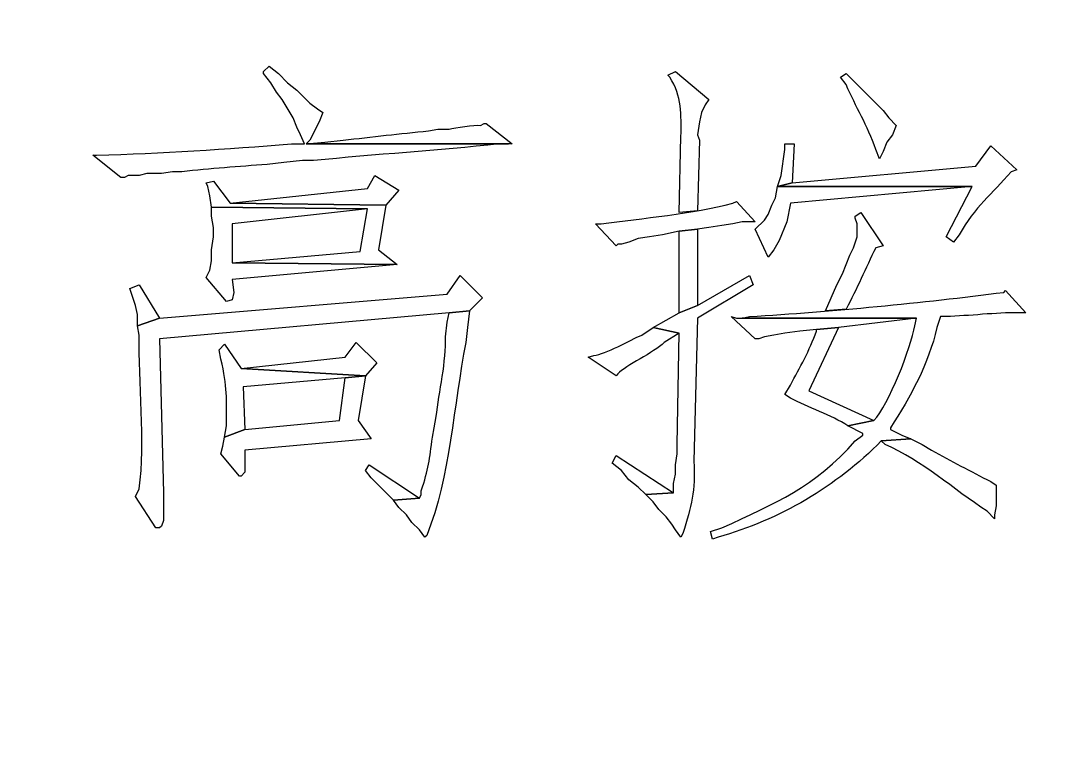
# Model space of a CAD drawing. Header units: centimetres. Extents: x -20.7 to 20.7, y -14.5 to 14.5.
# Drawn here: x -7.52 to -6.35, y -8.777 to -7.94 of the extents above; entities that cross this region are included whole.
import ezdxf

# ---------------------------------------------------------------- set-up
doc = ezdxf.new("R2010")
doc.units = ezdxf.units.CM
doc.header["$MEASUREMENT"] = 0
doc.layers.add('layer 1', color=7, linetype='Continuous')

msp = doc.modelspace()

# ---------------------------------------------------------------- linework, layer by layer
at = {"layer": 'layer 1', "lineweight": 9}
msp.add_open_spline([(19.88612, 13.89874), (19.88612, 13.89874), (-20.11465, 13.89874), (-20.11465, 13.89874), (-20.11465, 13.89874), (-20.11465, 13.89874), (-20.11465, -13.80208), (-20.11465, -13.80208)], degree=3, knots=[0, 0, 0, 0, 0.3333333, 0.3333333, 0.3333333, 0.3333333, 1, 1, 1, 1], dxfattribs=at)
at = {"layer": 'layer 1'}
for points, knots in [([(-7.23685, -7.99183), (-7.23685, -7.99183), (-7.2432, -7.99818), (-7.2432, -7.99818), (-7.2432, -7.99818), (-7.2432, -7.99818), (-7.2432, -8.00029), (-7.2432, -8.00029), (-7.2432, -8.00029), (-7.2432, -8.00029), (-7.23473, -8.01088), (-7.23473, -8.01088), (-7.23473, -8.01088), (-7.23473, -8.01088), (-7.22838, -8.02146), (-7.22838, -8.02146), (-7.22838, -8.02146), (-7.22838, -8.02146), (-7.22203, -8.02993), (-7.22203, -8.02993), (-7.22203, -8.02993), (-7.22203, -8.02993), (-7.20933, -8.05109), (-7.20933, -8.05109), (-7.20933, -8.05109), (-7.20933, -8.05109), (-7.2051, -8.06168), (-7.2051, -8.06168), (-7.2051, -8.06168), (-7.2051, -8.06168), (-7.20087, -8.07014), (-7.20087, -8.07014), (-7.20087, -8.07014), (-7.20087, -8.07014), (-7.19663, -8.08073), (-7.19663, -8.08073), (-7.19663, -8.08073), (-7.19663, -8.08073), (-7.21145, -8.08073), (-7.21145, -8.08073), (-7.21145, -8.08073), (-7.28553, -8.08658), (-7.35955, -8.09163), (-7.4337, -8.09343), (-7.4337, -8.09343), (-7.4337, -8.09343), (-7.43793, -8.09343), (-7.43793, -8.09343), (-7.43793, -8.09343), (-7.43793, -8.09343), (-7.40618, -8.11883), (-7.40618, -8.11883), (-7.40618, -8.11883), (-7.40618, -8.11883), (-7.40195, -8.11883), (-7.40195, -8.11883), (-7.40195, -8.11883), (-7.40195, -8.11883), (-7.39772, -8.11671), (-7.39772, -8.11671), (-7.39772, -8.11671), (-7.39772, -8.11671), (-7.38502, -8.11671), (-7.38502, -8.11671), (-7.38502, -8.11671), (-7.38502, -8.11671), (-7.37655, -8.11459), (-7.37655, -8.11459), (-7.37655, -8.11459), (-7.37655, -8.11459), (-7.35962, -8.11459), (-7.35962, -8.11459), (-7.35962, -8.11459), (-7.35962, -8.11459), (-7.34692, -8.11248), (-7.34692, -8.11248), (-7.34692, -8.11248), (-7.34692, -8.11248), (-7.33633, -8.11248), (-7.33633, -8.11248), (-7.33633, -8.11248), (-7.30395, -8.10877), (-7.27149, -8.10659), (-7.23897, -8.10401), (-7.23897, -8.10401), (-7.23897, -8.10401), (-7.21992, -8.10189), (-7.21992, -8.10189), (-7.21992, -8.10189), (-7.21992, -8.10189), (-7.19875, -8.09978), (-7.19875, -8.09978), (-7.19875, -8.09978), (-7.19875, -8.09978), (-7.18605, -8.09978), (-7.18605, -8.09978), (-7.18605, -8.09978), (-7.11645, -8.09251), (-7.04349, -8.08838), (-6.97438, -8.08073), (-6.97438, -8.08073), (-6.97438, -8.08073), (-6.9638, -8.08073), (-6.9638, -8.08073), (-6.9638, -8.08073), (-6.9638, -8.08073), (-7.19452, -8.08073), (-7.19452, -8.08073), (-7.19452, -8.08073), (-7.19452, -8.08073), (-7.19028, -8.07649), (-7.19028, -8.07649), (-7.19028, -8.07649), (-7.19028, -8.07649), (-7.1797, -8.05533), (-7.1797, -8.05533), (-7.1797, -8.05533), (-7.1797, -8.05533), (-7.17547, -8.04474), (-7.17547, -8.04474), (-7.17547, -8.04474), (-7.17547, -8.04474), (-7.18182, -8.04051), (-7.18182, -8.04051), (-7.18182, -8.04051), (-7.18182, -8.04051), (-7.19028, -8.03416), (-7.19028, -8.03416), (-7.19028, -8.03416), (-7.19028, -8.03416), (-7.2051, -8.01934), (-7.2051, -8.01934), (-7.2051, -8.01934), (-7.2051, -8.01934), (-7.21568, -8.01088), (-7.21568, -8.01088), (-7.21568, -8.01088), (-7.21568, -8.01088), (-7.22627, -8.00029), (-7.22627, -8.00029), (-7.22627, -8.00029), (-7.22627, -8.00029), (-7.23685, -7.99183), (-7.23685, -7.99183)], [0, 0, 0, 0, 0.027027, 0.027027, 0.027027, 0.027027, 0.0540541, 0.0540541, 0.0540541, 0.0540541, 0.0810811, 0.0810811, 0.0810811, 0.0810811, 0.1081081, 0.1081081, 0.1081081, 0.1081081, 0.1351351, 0.1351351, 0.1351351, 0.1351351, 0.1621622, 0.1621622, 0.1621622, 0.1621622, 0.1891892, 0.1891892, 0.1891892, 0.1891892, 0.2162162, 0.2162162, 0.2162162, 0.2162162, 0.2432432, 0.2432432, 0.2432432, 0.2432432, 0.2702703, 0.2702703, 0.2702703, 0.2702703, 0.2972973, 0.2972973, 0.2972973, 0.2972973, 0.3243243, 0.3243243, 0.3243243, 0.3243243, 0.3513514, 0.3513514, 0.3513514, 0.3513514, 0.3783784, 0.3783784, 0.3783784, 0.3783784, 0.4054054, 0.4054054, 0.4054054, 0.4054054, 0.4324324, 0.4324324, 0.4324324, 0.4324324, 0.4594595, 0.4594595, 0.4594595, 0.4594595, 0.4864865, 0.4864865, 0.4864865, 0.4864865, 0.5135135, 0.5135135, 0.5135135, 0.5135135, 0.5405405, 0.5405405, 0.5405405, 0.5405405, 0.5675676, 0.5675676, 0.5675676, 0.5675676, 0.5945946, 0.5945946, 0.5945946, 0.5945946, 0.6216216, 0.6216216, 0.6216216, 0.6216216, 0.6486486, 0.6486486, 0.6486486, 0.6486486, 0.6756757, 0.6756757, 0.6756757, 0.6756757, 0.7027027, 0.7027027, 0.7027027, 0.7027027, 0.7297297, 0.7297297, 0.7297297, 0.7297297, 0.7567568, 0.7567568, 0.7567568, 0.7567568, 0.7837838, 0.7837838, 0.7837838, 0.7837838, 0.8108108, 0.8108108, 0.8108108, 0.8108108, 0.8378378, 0.8378378, 0.8378378, 0.8378378, 0.8648649, 0.8648649, 0.8648649, 0.8648649, 0.8918919, 0.8918919, 0.8918919, 0.8918919, 0.9189189, 0.9189189, 0.9189189, 0.9189189, 0.9459459, 0.9459459, 0.9459459, 0.9459459, 1, 1, 1, 1]), ([(-6.7733, -7.99818), (-6.7733, -7.99818), (-6.78177, -8.00241), (-6.78177, -8.00241), (-6.78177, -8.00241), (-6.78177, -8.00241), (-6.77965, -8.00453), (-6.77965, -8.00453), (-6.77965, -8.00453), (-6.76593, -8.02633), (-6.76646, -8.04736), (-6.76695, -8.07226), (-6.76695, -8.07226), (-6.76695, -8.07226), (-6.76907, -8.15905), (-6.76907, -8.15905), (-6.76907, -8.15905), (-6.76907, -8.15905), (-6.7479, -8.15693), (-6.7479, -8.15693), (-6.7479, -8.15693), (-6.7479, -8.15693), (-6.74578, -8.0765), (-6.74578, -8.0765), (-6.74578, -8.0765), (-6.74578, -8.0765), (-6.7479, -8.07015), (-6.7479, -8.07015), (-6.7479, -8.07015), (-6.7479, -8.07015), (-6.74578, -8.05533), (-6.74578, -8.05533), (-6.74578, -8.05533), (-6.74578, -8.05533), (-6.74367, -8.04475), (-6.74367, -8.04475), (-6.74367, -8.04475), (-6.74367, -8.04475), (-6.73943, -8.03628), (-6.73943, -8.03628), (-6.73943, -8.03628), (-6.73943, -8.03628), (-6.7352, -8.02993), (-6.7352, -8.02993), (-6.7352, -8.02993), (-6.7352, -8.02993), (-6.7733, -7.99818), (-6.7733, -7.99818)], [0, 0, 0, 0, 0.0769231, 0.0769231, 0.0769231, 0.0769231, 0.1538462, 0.1538462, 0.1538462, 0.1538462, 0.2307692, 0.2307692, 0.2307692, 0.2307692, 0.3076923, 0.3076923, 0.3076923, 0.3076923, 0.3846154, 0.3846154, 0.3846154, 0.3846154, 0.4615385, 0.4615385, 0.4615385, 0.4615385, 0.5384615, 0.5384615, 0.5384615, 0.5384615, 0.6153846, 0.6153846, 0.6153846, 0.6153846, 0.6923077, 0.6923077, 0.6923077, 0.6923077, 0.7692308, 0.7692308, 0.7692308, 0.7692308, 0.8461538, 0.8461538, 0.8461538, 0.8461538, 1, 1, 1, 1]), ([(-6.57857, -8.0003), (-6.57857, -8.0003), (-6.58492, -8.00453), (-6.58492, -8.00453), (-6.58492, -8.00453), (-6.58492, -8.00453), (-6.57857, -8.013), (-6.57857, -8.013), (-6.57857, -8.013), (-6.56728, -8.03899), (-6.55419, -8.05907), (-6.5447, -8.08708), (-6.5447, -8.08708), (-6.5447, -8.08708), (-6.54047, -8.09766), (-6.54047, -8.09766), (-6.54047, -8.09766), (-6.54047, -8.09766), (-6.53623, -8.0892), (-6.53623, -8.0892), (-6.53623, -8.0892), (-6.53623, -8.0892), (-6.532, -8.07861), (-6.532, -8.07861), (-6.532, -8.07861), (-6.532, -8.07861), (-6.52565, -8.07015), (-6.52565, -8.07015), (-6.52565, -8.07015), (-6.52565, -8.07015), (-6.52142, -8.05956), (-6.52142, -8.05956), (-6.52142, -8.05956), (-6.52142, -8.05956), (-6.52988, -8.0511), (-6.52988, -8.0511), (-6.52988, -8.0511), (-6.52988, -8.0511), (-6.53623, -8.04263), (-6.53623, -8.04263), (-6.53623, -8.04263), (-6.53623, -8.04263), (-6.5701, -8.00876), (-6.5701, -8.00876), (-6.5701, -8.00876), (-6.5701, -8.00876), (-6.57857, -8.0003), (-6.57857, -8.0003)], [0, 0, 0, 0, 0.0769231, 0.0769231, 0.0769231, 0.0769231, 0.1538462, 0.1538462, 0.1538462, 0.1538462, 0.2307692, 0.2307692, 0.2307692, 0.2307692, 0.3076923, 0.3076923, 0.3076923, 0.3076923, 0.3846154, 0.3846154, 0.3846154, 0.3846154, 0.4615385, 0.4615385, 0.4615385, 0.4615385, 0.5384615, 0.5384615, 0.5384615, 0.5384615, 0.6153846, 0.6153846, 0.6153846, 0.6153846, 0.6923077, 0.6923077, 0.6923077, 0.6923077, 0.7692308, 0.7692308, 0.7692308, 0.7692308, 0.8461538, 0.8461538, 0.8461538, 0.8461538, 1, 1, 1, 1]), ([(-6.9892, -8.05745), (-6.9892, -8.05745), (-6.99132, -8.05745), (-6.99132, -8.05745), (-6.99132, -8.05745), (-6.99132, -8.05745), (-6.99555, -8.05956), (-6.99555, -8.05956), (-6.99555, -8.05956), (-7.00296, -8.05889), (-7.02448, -8.0621), (-7.03153, -8.0638), (-7.03153, -8.0638), (-7.03153, -8.0638), (-7.04423, -8.0638), (-7.04423, -8.0638), (-7.04423, -8.0638), (-7.04423, -8.0638), (-7.05482, -8.06591), (-7.05482, -8.06591), (-7.05482, -8.06591), (-7.08724, -8.06884), (-7.11969, -8.07265), (-7.15218, -8.0765), (-7.15218, -8.0765), (-7.15218, -8.0765), (-7.17335, -8.07861), (-7.17335, -8.07861), (-7.17335, -8.07861), (-7.17335, -8.07861), (-7.19452, -8.08073), (-7.19452, -8.08073), (-7.19452, -8.08073), (-7.19452, -8.08073), (-6.95957, -8.08073), (-6.95957, -8.08073), (-6.95957, -8.08073), (-6.95957, -8.08073), (-6.9892, -8.05745), (-6.9892, -8.05745)], [0, 0, 0, 0, 0.0909091, 0.0909091, 0.0909091, 0.0909091, 0.1818182, 0.1818182, 0.1818182, 0.1818182, 0.2727273, 0.2727273, 0.2727273, 0.2727273, 0.3636364, 0.3636364, 0.3636364, 0.3636364, 0.4545455, 0.4545455, 0.4545455, 0.4545455, 0.5454545, 0.5454545, 0.5454545, 0.5454545, 0.6363636, 0.6363636, 0.6363636, 0.6363636, 0.7272727, 0.7272727, 0.7272727, 0.7272727, 0.8181818, 0.8181818, 0.8181818, 0.8181818, 1, 1, 1, 1]), ([(-6.63783, -8.08073), (-6.63783, -8.08073), (-6.64842, -8.08073), (-6.64842, -8.08073), (-6.64842, -8.08073), (-6.64842, -8.08073), (-6.64842, -8.08708), (-6.64842, -8.08708), (-6.64842, -8.08708), (-6.64842, -8.08708), (-6.65265, -8.11671), (-6.65265, -8.11671), (-6.65265, -8.11671), (-6.65265, -8.11671), (-6.65688, -8.12941), (-6.65688, -8.12941), (-6.65688, -8.12941), (-6.65688, -8.12941), (-6.63995, -8.12518), (-6.63995, -8.12518), (-6.63995, -8.12518), (-6.63995, -8.12518), (-6.63783, -8.08073), (-6.63783, -8.08073)], [0, 0, 0, 0, 0.1428571, 0.1428571, 0.1428571, 0.1428571, 0.2857143, 0.2857143, 0.2857143, 0.2857143, 0.4285714, 0.4285714, 0.4285714, 0.4285714, 0.5714286, 0.5714286, 0.5714286, 0.5714286, 0.7142857, 0.7142857, 0.7142857, 0.7142857, 1, 1, 1, 1]), ([(-6.41347, -8.08285), (-6.41347, -8.08285), (-6.4304, -8.10613), (-6.4304, -8.10613), (-6.4304, -8.10613), (-6.4304, -8.10613), (-6.63995, -8.12518), (-6.63995, -8.12518), (-6.63995, -8.12518), (-6.63995, -8.12518), (-6.65688, -8.12941), (-6.65688, -8.12941), (-6.65688, -8.12941), (-6.65688, -8.12941), (-6.43463, -8.12941), (-6.43463, -8.12941), (-6.43463, -8.12941), (-6.43463, -8.12941), (-6.46427, -8.18656), (-6.46427, -8.18656), (-6.46427, -8.18656), (-6.46427, -8.18656), (-6.4558, -8.19291), (-6.4558, -8.19291), (-6.4558, -8.19291), (-6.4558, -8.19291), (-6.44945, -8.18445), (-6.44945, -8.18445), (-6.44945, -8.18445), (-6.43121, -8.15202), (-6.41241, -8.13802), (-6.39018, -8.11248), (-6.39018, -8.11248), (-6.39018, -8.11248), (-6.38383, -8.11036), (-6.38383, -8.11036), (-6.38383, -8.11036), (-6.38383, -8.11036), (-6.41347, -8.08285), (-6.41347, -8.08285)], [0, 0, 0, 0, 0.0909091, 0.0909091, 0.0909091, 0.0909091, 0.1818182, 0.1818182, 0.1818182, 0.1818182, 0.2727273, 0.2727273, 0.2727273, 0.2727273, 0.3636364, 0.3636364, 0.3636364, 0.3636364, 0.4545455, 0.4545455, 0.4545455, 0.4545455, 0.5454545, 0.5454545, 0.5454545, 0.5454545, 0.6363636, 0.6363636, 0.6363636, 0.6363636, 0.7272727, 0.7272727, 0.7272727, 0.7272727, 0.8181818, 0.8181818, 0.8181818, 0.8181818, 1, 1, 1, 1]), ([(-7.30035, -8.12306), (-7.30035, -8.12306), (-7.30882, -8.12518), (-7.30882, -8.12518), (-7.30882, -8.12518), (-7.30882, -8.12518), (-7.3067, -8.12941), (-7.3067, -8.12941), (-7.3067, -8.12941), (-7.3067, -8.12941), (-7.30458, -8.14), (-7.30458, -8.14), (-7.30458, -8.14), (-7.30458, -8.14), (-7.30247, -8.1527), (-7.30247, -8.1527), (-7.30247, -8.1527), (-7.30247, -8.1527), (-7.12467, -8.15481), (-7.12467, -8.15481), (-7.12467, -8.15481), (-7.12467, -8.15481), (-7.13313, -8.2035), (-7.13313, -8.2035), (-7.13313, -8.2035), (-7.13313, -8.2035), (-7.27918, -8.2162), (-7.27918, -8.2162), (-7.27918, -8.2162), (-7.27918, -8.2162), (-7.0908, -8.21831), (-7.0908, -8.21831), (-7.0908, -8.21831), (-7.0908, -8.21831), (-7.11197, -8.20138), (-7.11197, -8.20138), (-7.11197, -8.20138), (-7.11197, -8.20138), (-7.1035, -8.15058), (-7.1035, -8.15058), (-7.1035, -8.15058), (-7.1035, -8.15058), (-7.2813, -8.14846), (-7.2813, -8.14846), (-7.2813, -8.14846), (-7.2813, -8.14846), (-7.30035, -8.12306), (-7.30035, -8.12306)], [0, 0, 0, 0, 0.0769231, 0.0769231, 0.0769231, 0.0769231, 0.1538462, 0.1538462, 0.1538462, 0.1538462, 0.2307692, 0.2307692, 0.2307692, 0.2307692, 0.3076923, 0.3076923, 0.3076923, 0.3076923, 0.3846154, 0.3846154, 0.3846154, 0.3846154, 0.4615385, 0.4615385, 0.4615385, 0.4615385, 0.5384615, 0.5384615, 0.5384615, 0.5384615, 0.6153846, 0.6153846, 0.6153846, 0.6153846, 0.6923077, 0.6923077, 0.6923077, 0.6923077, 0.7692308, 0.7692308, 0.7692308, 0.7692308, 0.8461538, 0.8461538, 0.8461538, 0.8461538, 1, 1, 1, 1]), ([(-7.1162, -8.11671), (-7.1162, -8.11671), (-7.12467, -8.13153), (-7.12467, -8.13153), (-7.12467, -8.13153), (-7.12467, -8.13153), (-7.2813, -8.14846), (-7.2813, -8.14846), (-7.2813, -8.14846), (-7.2813, -8.14846), (-7.1035, -8.15058), (-7.1035, -8.15058), (-7.1035, -8.15058), (-7.1035, -8.15058), (-7.08868, -8.13365), (-7.08868, -8.13365), (-7.08868, -8.13365), (-7.08868, -8.13365), (-7.1162, -8.11671), (-7.1162, -8.11671)], [0, 0, 0, 0, 0.1666667, 0.1666667, 0.1666667, 0.1666667, 0.3333333, 0.3333333, 0.3333333, 0.3333333, 0.5, 0.5, 0.5, 0.5, 0.6666667, 0.6666667, 0.6666667, 0.6666667, 1, 1, 1, 1]), ([(-6.65688, -8.12941), (-6.65688, -8.12941), (-6.659, -8.14211), (-6.659, -8.14211), (-6.659, -8.14211), (-6.659, -8.14211), (-6.66323, -8.15058), (-6.66323, -8.15058), (-6.66323, -8.15058), (-6.66323, -8.15058), (-6.66747, -8.16116), (-6.66747, -8.16116), (-6.66747, -8.16116), (-6.66747, -8.16116), (-6.6717, -8.16751), (-6.6717, -8.16751), (-6.6717, -8.16751), (-6.6717, -8.16751), (-6.68228, -8.1781), (-6.68228, -8.1781), (-6.68228, -8.1781), (-6.68228, -8.1781), (-6.66747, -8.20985), (-6.66747, -8.20985), (-6.66747, -8.20985), (-6.66747, -8.20985), (-6.66112, -8.20138), (-6.66112, -8.20138), (-6.66112, -8.20138), (-6.66112, -8.20138), (-6.65477, -8.1908), (-6.65477, -8.1908), (-6.65477, -8.1908), (-6.65477, -8.1908), (-6.6463, -8.16963), (-6.6463, -8.16963), (-6.6463, -8.16963), (-6.6463, -8.16963), (-6.64207, -8.14846), (-6.64207, -8.14846), (-6.64207, -8.14846), (-6.64207, -8.14846), (-6.43463, -8.12941), (-6.43463, -8.12941), (-6.43463, -8.12941), (-6.43463, -8.12941), (-6.65688, -8.12941), (-6.65688, -8.12941)], [0, 0, 0, 0, 0.0769231, 0.0769231, 0.0769231, 0.0769231, 0.1538462, 0.1538462, 0.1538462, 0.1538462, 0.2307692, 0.2307692, 0.2307692, 0.2307692, 0.3076923, 0.3076923, 0.3076923, 0.3076923, 0.3846154, 0.3846154, 0.3846154, 0.3846154, 0.4615385, 0.4615385, 0.4615385, 0.4615385, 0.5384615, 0.5384615, 0.5384615, 0.5384615, 0.6153846, 0.6153846, 0.6153846, 0.6153846, 0.6923077, 0.6923077, 0.6923077, 0.6923077, 0.7692308, 0.7692308, 0.7692308, 0.7692308, 0.8461538, 0.8461538, 0.8461538, 0.8461538, 1, 1, 1, 1]), ([(-6.70345, -8.14635), (-6.70345, -8.14635), (-6.70768, -8.14846), (-6.70768, -8.14846), (-6.70768, -8.14846), (-6.75298, -8.16039), (-6.81115, -8.16561), (-6.85797, -8.17175), (-6.85797, -8.17175), (-6.85797, -8.17175), (-6.86432, -8.17175), (-6.86432, -8.17175), (-6.86432, -8.17175), (-6.86432, -8.17175), (-6.84103, -8.19715), (-6.84103, -8.19715), (-6.84103, -8.19715), (-6.84103, -8.19715), (-6.83892, -8.19503), (-6.83892, -8.19503), (-6.83892, -8.19503), (-6.83892, -8.19503), (-6.83468, -8.19503), (-6.83468, -8.19503), (-6.83468, -8.19503), (-6.83468, -8.19503), (-6.82622, -8.19291), (-6.82622, -8.19291), (-6.82622, -8.19291), (-6.82622, -8.19291), (-6.81563, -8.18868), (-6.81563, -8.18868), (-6.81563, -8.18868), (-6.81563, -8.18868), (-6.80293, -8.18656), (-6.80293, -8.18656), (-6.80293, -8.18656), (-6.80293, -8.18656), (-6.78812, -8.18445), (-6.78812, -8.18445), (-6.78812, -8.18445), (-6.78812, -8.18445), (-6.76907, -8.18021), (-6.76907, -8.18021), (-6.76907, -8.18021), (-6.76907, -8.18021), (-6.7479, -8.1781), (-6.7479, -8.1781), (-6.7479, -8.1781), (-6.7479, -8.1781), (-6.7352, -8.17598), (-6.7352, -8.17598), (-6.7352, -8.17598), (-6.7352, -8.17598), (-6.72038, -8.17386), (-6.72038, -8.17386), (-6.72038, -8.17386), (-6.72038, -8.17386), (-6.70768, -8.17175), (-6.70768, -8.17175), (-6.70768, -8.17175), (-6.70768, -8.17175), (-6.6971, -8.16963), (-6.6971, -8.16963), (-6.6971, -8.16963), (-6.6971, -8.16963), (-6.68228, -8.16963), (-6.68228, -8.16963), (-6.68228, -8.16963), (-6.68228, -8.16963), (-6.70345, -8.14635), (-6.70345, -8.14635)], [0, 0, 0, 0, 0.0526316, 0.0526316, 0.0526316, 0.0526316, 0.1052632, 0.1052632, 0.1052632, 0.1052632, 0.1578947, 0.1578947, 0.1578947, 0.1578947, 0.2105263, 0.2105263, 0.2105263, 0.2105263, 0.2631579, 0.2631579, 0.2631579, 0.2631579, 0.3157895, 0.3157895, 0.3157895, 0.3157895, 0.3684211, 0.3684211, 0.3684211, 0.3684211, 0.4210526, 0.4210526, 0.4210526, 0.4210526, 0.4736842, 0.4736842, 0.4736842, 0.4736842, 0.5263158, 0.5263158, 0.5263158, 0.5263158, 0.5789474, 0.5789474, 0.5789474, 0.5789474, 0.6315789, 0.6315789, 0.6315789, 0.6315789, 0.6842105, 0.6842105, 0.6842105, 0.6842105, 0.7368421, 0.7368421, 0.7368421, 0.7368421, 0.7894737, 0.7894737, 0.7894737, 0.7894737, 0.8421053, 0.8421053, 0.8421053, 0.8421053, 0.8947368, 0.8947368, 0.8947368, 0.8947368, 1, 1, 1, 1]), ([(-7.30247, -8.1527), (-7.30247, -8.1527), (-7.30247, -8.16328), (-7.30247, -8.16328), (-7.30247, -8.16328), (-7.30247, -8.16328), (-7.30035, -8.17598), (-7.30035, -8.17598), (-7.30035, -8.17598), (-7.30035, -8.17598), (-7.30035, -8.18656), (-7.30035, -8.18656), (-7.30035, -8.18656), (-7.30035, -8.18656), (-7.30247, -8.20138), (-7.30247, -8.20138), (-7.30247, -8.20138), (-7.30247, -8.20138), (-7.30247, -8.21408), (-7.30247, -8.21408), (-7.30247, -8.21408), (-7.30247, -8.21408), (-7.30458, -8.22466), (-7.30458, -8.22466), (-7.30458, -8.22466), (-7.30458, -8.22466), (-7.30882, -8.23313), (-7.30882, -8.23313), (-7.30882, -8.23313), (-7.30882, -8.23313), (-7.28553, -8.26065), (-7.28553, -8.26065), (-7.28553, -8.26065), (-7.28553, -8.26065), (-7.27918, -8.25853), (-7.27918, -8.25853), (-7.27918, -8.25853), (-7.27918, -8.25853), (-7.27707, -8.25006), (-7.27707, -8.25006), (-7.27707, -8.25006), (-7.27707, -8.25006), (-7.27918, -8.23525), (-7.27918, -8.23525), (-7.27918, -8.23525), (-7.27918, -8.23525), (-7.0908, -8.21831), (-7.0908, -8.21831), (-7.0908, -8.21831), (-7.0908, -8.21831), (-7.27918, -8.2162), (-7.27918, -8.2162), (-7.27918, -8.2162), (-7.27918, -8.2162), (-7.27918, -8.17175), (-7.27918, -8.17175), (-7.27918, -8.17175), (-7.27918, -8.17175), (-7.12467, -8.15481), (-7.12467, -8.15481), (-7.12467, -8.15481), (-7.12467, -8.15481), (-7.30247, -8.1527), (-7.30247, -8.1527)], [0, 0, 0, 0, 0.0588235, 0.0588235, 0.0588235, 0.0588235, 0.1176471, 0.1176471, 0.1176471, 0.1176471, 0.1764706, 0.1764706, 0.1764706, 0.1764706, 0.2352941, 0.2352941, 0.2352941, 0.2352941, 0.2941176, 0.2941176, 0.2941176, 0.2941176, 0.3529412, 0.3529412, 0.3529412, 0.3529412, 0.4117647, 0.4117647, 0.4117647, 0.4117647, 0.4705882, 0.4705882, 0.4705882, 0.4705882, 0.5294118, 0.5294118, 0.5294118, 0.5294118, 0.5882353, 0.5882353, 0.5882353, 0.5882353, 0.6470588, 0.6470588, 0.6470588, 0.6470588, 0.7058824, 0.7058824, 0.7058824, 0.7058824, 0.7647059, 0.7647059, 0.7647059, 0.7647059, 0.8235294, 0.8235294, 0.8235294, 0.8235294, 0.8823529, 0.8823529, 0.8823529, 0.8823529, 1, 1, 1, 1]), ([(-6.56163, -8.15905), (-6.56163, -8.15905), (-6.56798, -8.16328), (-6.56798, -8.16328), (-6.56798, -8.16328), (-6.56798, -8.16328), (-6.56798, -8.1654), (-6.56798, -8.1654), (-6.56798, -8.1654), (-6.56798, -8.1654), (-6.56587, -8.17175), (-6.56587, -8.17175), (-6.56587, -8.17175), (-6.56587, -8.17175), (-6.56587, -8.18656), (-6.56587, -8.18656), (-6.56587, -8.18656), (-6.56587, -8.18656), (-6.5701, -8.19926), (-6.5701, -8.19926), (-6.5701, -8.19926), (-6.5701, -8.19926), (-6.57433, -8.20773), (-6.57433, -8.20773), (-6.57433, -8.20773), (-6.57433, -8.20773), (-6.5828, -8.2289), (-6.5828, -8.2289), (-6.5828, -8.2289), (-6.5828, -8.2289), (-6.58915, -8.2416), (-6.58915, -8.2416), (-6.58915, -8.2416), (-6.58915, -8.2416), (-6.60185, -8.27123), (-6.60185, -8.27123), (-6.60185, -8.27123), (-6.60185, -8.27123), (-6.57857, -8.26911), (-6.57857, -8.26911), (-6.57857, -8.26911), (-6.56608, -8.24653), (-6.55627, -8.22233), (-6.5447, -8.19926), (-6.5447, -8.19926), (-6.5447, -8.19926), (-6.53623, -8.19715), (-6.53623, -8.19715), (-6.53623, -8.19715), (-6.53623, -8.19715), (-6.56163, -8.15905), (-6.56163, -8.15905)], [0, 0, 0, 0, 0.0714286, 0.0714286, 0.0714286, 0.0714286, 0.1428571, 0.1428571, 0.1428571, 0.1428571, 0.2142857, 0.2142857, 0.2142857, 0.2142857, 0.2857143, 0.2857143, 0.2857143, 0.2857143, 0.3571429, 0.3571429, 0.3571429, 0.3571429, 0.4285714, 0.4285714, 0.4285714, 0.4285714, 0.5, 0.5, 0.5, 0.5, 0.5714286, 0.5714286, 0.5714286, 0.5714286, 0.6428571, 0.6428571, 0.6428571, 0.6428571, 0.7142857, 0.7142857, 0.7142857, 0.7142857, 0.7857143, 0.7857143, 0.7857143, 0.7857143, 0.8571429, 0.8571429, 0.8571429, 0.8571429, 1, 1, 1, 1]), ([(-6.7479, -8.1781), (-6.7479, -8.1781), (-6.76907, -8.18021), (-6.76907, -8.18021), (-6.76907, -8.18021), (-6.76907, -8.18021), (-6.76907, -8.27335), (-6.76907, -8.27335), (-6.76907, -8.27335), (-6.76907, -8.27335), (-6.7479, -8.26488), (-6.7479, -8.26488), (-6.7479, -8.26488), (-6.7479, -8.26488), (-6.7479, -8.1781), (-6.7479, -8.1781)], [0, 0, 0, 0, 0.2, 0.2, 0.2, 0.2, 0.4, 0.4, 0.4, 0.4, 0.6, 0.6, 0.6, 0.6, 1, 1, 1, 1]), ([(-7.01883, -8.23101), (-7.01883, -8.23101), (-7.03365, -8.25218), (-7.03365, -8.25218), (-7.03365, -8.25218), (-7.03365, -8.25218), (-7.36173, -8.2797), (-7.36173, -8.2797), (-7.36173, -8.2797), (-7.36173, -8.2797), (-7.38713, -8.28816), (-7.38713, -8.28816), (-7.38713, -8.28816), (-7.38713, -8.28816), (-7.38502, -8.29875), (-7.38502, -8.29875), (-7.38502, -8.29875), (-7.38615, -8.35152), (-7.37761, -8.42017), (-7.38502, -8.47443), (-7.38502, -8.47443), (-7.38502, -8.47443), (-7.38925, -8.4829), (-7.38925, -8.4829), (-7.38925, -8.4829), (-7.38925, -8.4829), (-7.36597, -8.51888), (-7.36597, -8.51888), (-7.36597, -8.51888), (-7.36597, -8.51888), (-7.36173, -8.51888), (-7.36173, -8.51888), (-7.36173, -8.51888), (-7.36173, -8.51888), (-7.35962, -8.51676), (-7.35962, -8.51676), (-7.35962, -8.51676), (-7.35962, -8.51676), (-7.3575, -8.51041), (-7.3575, -8.51041), (-7.3575, -8.51041), (-7.3575, -8.51041), (-7.3575, -8.47866), (-7.3575, -8.47866), (-7.3575, -8.47866), (-7.3575, -8.47866), (-7.36173, -8.30298), (-7.36173, -8.30298), (-7.36173, -8.30298), (-7.36173, -8.30298), (-7.03153, -8.27335), (-7.03153, -8.27335), (-7.03153, -8.27335), (-7.03153, -8.27335), (-7.00825, -8.27123), (-7.00825, -8.27123), (-7.00825, -8.27123), (-7.00825, -8.27123), (-6.99343, -8.25641), (-6.99343, -8.25641), (-6.99343, -8.25641), (-6.99343, -8.25641), (-7.01883, -8.23101), (-7.01883, -8.23101)], [0, 0, 0, 0, 0.0588235, 0.0588235, 0.0588235, 0.0588235, 0.1176471, 0.1176471, 0.1176471, 0.1176471, 0.1764706, 0.1764706, 0.1764706, 0.1764706, 0.2352941, 0.2352941, 0.2352941, 0.2352941, 0.2941176, 0.2941176, 0.2941176, 0.2941176, 0.3529412, 0.3529412, 0.3529412, 0.3529412, 0.4117647, 0.4117647, 0.4117647, 0.4117647, 0.4705882, 0.4705882, 0.4705882, 0.4705882, 0.5294118, 0.5294118, 0.5294118, 0.5294118, 0.5882353, 0.5882353, 0.5882353, 0.5882353, 0.6470588, 0.6470588, 0.6470588, 0.6470588, 0.7058824, 0.7058824, 0.7058824, 0.7058824, 0.7647059, 0.7647059, 0.7647059, 0.7647059, 0.8235294, 0.8235294, 0.8235294, 0.8235294, 0.8823529, 0.8823529, 0.8823529, 0.8823529, 1, 1, 1, 1]), ([(-6.68863, -8.23101), (-6.68863, -8.23101), (-6.7479, -8.26488), (-6.7479, -8.26488), (-6.7479, -8.26488), (-6.7479, -8.26488), (-6.76907, -8.27335), (-6.76907, -8.27335), (-6.76907, -8.27335), (-6.76907, -8.27335), (-6.7987, -8.29028), (-6.7987, -8.29028), (-6.7987, -8.29028), (-6.7987, -8.29028), (-6.76907, -8.29663), (-6.76907, -8.29663), (-6.76907, -8.29663), (-6.76907, -8.29663), (-6.77118, -8.42363), (-6.77118, -8.42363), (-6.77118, -8.42363), (-6.77118, -8.42363), (-6.77118, -8.43421), (-6.77118, -8.43421), (-6.77118, -8.43421), (-6.77118, -8.43421), (-6.7733, -8.44691), (-6.7733, -8.44691), (-6.7733, -8.44691), (-6.7733, -8.44691), (-6.7733, -8.4575), (-6.7733, -8.4575), (-6.7733, -8.4575), (-6.7733, -8.4575), (-6.77542, -8.46808), (-6.77542, -8.46808), (-6.77542, -8.46808), (-6.77542, -8.46808), (-6.77542, -8.47866), (-6.77542, -8.47866), (-6.77542, -8.47866), (-6.77542, -8.47866), (-6.80717, -8.48078), (-6.80717, -8.48078), (-6.80717, -8.48078), (-6.80717, -8.48078), (-6.7987, -8.48925), (-6.7987, -8.48925), (-6.7987, -8.48925), (-6.7987, -8.48925), (-6.79235, -8.49771), (-6.79235, -8.49771), (-6.79235, -8.49771), (-6.79235, -8.49771), (-6.78388, -8.50618), (-6.78388, -8.50618), (-6.78388, -8.50618), (-6.78388, -8.50618), (-6.77753, -8.51465), (-6.77753, -8.51465), (-6.77753, -8.51465), (-6.77753, -8.51465), (-6.7733, -8.521), (-6.7733, -8.521), (-6.7733, -8.521), (-6.7733, -8.521), (-6.76695, -8.52946), (-6.76695, -8.52946), (-6.76695, -8.52946), (-6.76695, -8.52946), (-6.76483, -8.52523), (-6.76483, -8.52523), (-6.76483, -8.52523), (-6.75457, -8.49355), (-6.75062, -8.477), (-6.75213, -8.44268), (-6.75213, -8.44268), (-6.75213, -8.44268), (-6.7479, -8.2797), (-6.7479, -8.2797), (-6.7479, -8.2797), (-6.7479, -8.2797), (-6.6844, -8.2416), (-6.6844, -8.2416), (-6.6844, -8.2416), (-6.6844, -8.2416), (-6.68863, -8.23101), (-6.68863, -8.23101)], [0, 0, 0, 0, 0.0434783, 0.0434783, 0.0434783, 0.0434783, 0.0869565, 0.0869565, 0.0869565, 0.0869565, 0.1304348, 0.1304348, 0.1304348, 0.1304348, 0.173913, 0.173913, 0.173913, 0.173913, 0.2173913, 0.2173913, 0.2173913, 0.2173913, 0.2608696, 0.2608696, 0.2608696, 0.2608696, 0.3043478, 0.3043478, 0.3043478, 0.3043478, 0.3478261, 0.3478261, 0.3478261, 0.3478261, 0.3913043, 0.3913043, 0.3913043, 0.3913043, 0.4347826, 0.4347826, 0.4347826, 0.4347826, 0.4782609, 0.4782609, 0.4782609, 0.4782609, 0.5217391, 0.5217391, 0.5217391, 0.5217391, 0.5652174, 0.5652174, 0.5652174, 0.5652174, 0.6086957, 0.6086957, 0.6086957, 0.6086957, 0.6521739, 0.6521739, 0.6521739, 0.6521739, 0.6956522, 0.6956522, 0.6956522, 0.6956522, 0.7391304, 0.7391304, 0.7391304, 0.7391304, 0.7826087, 0.7826087, 0.7826087, 0.7826087, 0.826087, 0.826087, 0.826087, 0.826087, 0.8695652, 0.8695652, 0.8695652, 0.8695652, 0.9130435, 0.9130435, 0.9130435, 0.9130435, 1, 1, 1, 1]), ([(-7.38502, -8.2416), (-7.38502, -8.2416), (-7.3956, -8.24583), (-7.3956, -8.24583), (-7.3956, -8.24583), (-7.3956, -8.24583), (-7.38925, -8.26488), (-7.38925, -8.26488), (-7.38925, -8.26488), (-7.38925, -8.26488), (-7.38713, -8.27546), (-7.38713, -8.27546), (-7.38713, -8.27546), (-7.38713, -8.27546), (-7.38713, -8.28816), (-7.38713, -8.28816), (-7.38713, -8.28816), (-7.38713, -8.28816), (-7.36173, -8.2797), (-7.36173, -8.2797), (-7.36173, -8.2797), (-7.36173, -8.2797), (-7.38502, -8.2416), (-7.38502, -8.2416)], [0, 0, 0, 0, 0.1428571, 0.1428571, 0.1428571, 0.1428571, 0.2857143, 0.2857143, 0.2857143, 0.2857143, 0.4285714, 0.4285714, 0.4285714, 0.4285714, 0.5714286, 0.5714286, 0.5714286, 0.5714286, 0.7142857, 0.7142857, 0.7142857, 0.7142857, 1, 1, 1, 1]), ([(-6.39653, -8.24795), (-6.39653, -8.24795), (-6.39865, -8.25006), (-6.39865, -8.25006), (-6.39865, -8.25006), (-6.49115, -8.26202), (-6.59486, -8.27204), (-6.68863, -8.27758), (-6.68863, -8.27758), (-6.68863, -8.27758), (-6.6971, -8.2797), (-6.6971, -8.2797), (-6.6971, -8.2797), (-6.6971, -8.2797), (-6.49813, -8.2797), (-6.49813, -8.2797), (-6.49813, -8.2797), (-6.49813, -8.2797), (-6.50025, -8.28816), (-6.50025, -8.28816), (-6.50025, -8.28816), (-6.5042, -8.31261), (-6.53013, -8.37921), (-6.54682, -8.39611), (-6.54682, -8.39611), (-6.54682, -8.39611), (-6.57645, -8.40246), (-6.57645, -8.40246), (-6.57645, -8.40246), (-6.57645, -8.40246), (-6.55952, -8.41093), (-6.55952, -8.41093), (-6.55952, -8.41093), (-6.55952, -8.41093), (-6.55952, -8.41305), (-6.55952, -8.41305), (-6.55952, -8.41305), (-6.55952, -8.41305), (-6.56798, -8.4194), (-6.56798, -8.4194), (-6.56798, -8.4194), (-6.61466, -8.47217), (-6.65836, -8.49041), (-6.72038, -8.51888), (-6.72038, -8.51888), (-6.72038, -8.51888), (-6.73308, -8.52311), (-6.73308, -8.52311), (-6.73308, -8.52311), (-6.73308, -8.52311), (-6.73097, -8.53158), (-6.73097, -8.53158), (-6.73097, -8.53158), (-6.73097, -8.53158), (-6.72462, -8.52946), (-6.72462, -8.52946), (-6.72462, -8.52946), (-6.65431, -8.50964), (-6.58957, -8.47175), (-6.53835, -8.4194), (-6.53835, -8.4194), (-6.53835, -8.4194), (-6.50448, -8.41728), (-6.50448, -8.41728), (-6.50448, -8.41728), (-6.50448, -8.41728), (-6.51507, -8.41305), (-6.51507, -8.41305), (-6.51507, -8.41305), (-6.51507, -8.41305), (-6.52777, -8.4067), (-6.52777, -8.4067), (-6.52777, -8.4067), (-6.52777, -8.4067), (-6.52777, -8.40458), (-6.52777, -8.40458), (-6.52777, -8.40458), (-6.50519, -8.36951), (-6.48427, -8.33148), (-6.47485, -8.29028), (-6.47485, -8.29028), (-6.47485, -8.29028), (-6.47062, -8.27758), (-6.47062, -8.27758), (-6.47062, -8.27758), (-6.47062, -8.27758), (-6.46427, -8.27758), (-6.46427, -8.27758), (-6.46427, -8.27758), (-6.43851, -8.27701), (-6.40729, -8.27303), (-6.38172, -8.27335), (-6.38172, -8.27335), (-6.38172, -8.27335), (-6.37325, -8.27335), (-6.37325, -8.27335), (-6.37325, -8.27335), (-6.37325, -8.27335), (-6.39653, -8.24795), (-6.39653, -8.24795)], [0, 0, 0, 0, 0.0384615, 0.0384615, 0.0384615, 0.0384615, 0.0769231, 0.0769231, 0.0769231, 0.0769231, 0.1153846, 0.1153846, 0.1153846, 0.1153846, 0.1538462, 0.1538462, 0.1538462, 0.1538462, 0.1923077, 0.1923077, 0.1923077, 0.1923077, 0.2307692, 0.2307692, 0.2307692, 0.2307692, 0.2692308, 0.2692308, 0.2692308, 0.2692308, 0.3076923, 0.3076923, 0.3076923, 0.3076923, 0.3461538, 0.3461538, 0.3461538, 0.3461538, 0.3846154, 0.3846154, 0.3846154, 0.3846154, 0.4230769, 0.4230769, 0.4230769, 0.4230769, 0.4615385, 0.4615385, 0.4615385, 0.4615385, 0.5, 0.5, 0.5, 0.5, 0.5384615, 0.5384615, 0.5384615, 0.5384615, 0.5769231, 0.5769231, 0.5769231, 0.5769231, 0.6153846, 0.6153846, 0.6153846, 0.6153846, 0.6538462, 0.6538462, 0.6538462, 0.6538462, 0.6923077, 0.6923077, 0.6923077, 0.6923077, 0.7307692, 0.7307692, 0.7307692, 0.7307692, 0.7692308, 0.7692308, 0.7692308, 0.7692308, 0.8076923, 0.8076923, 0.8076923, 0.8076923, 0.8461538, 0.8461538, 0.8461538, 0.8461538, 0.8846154, 0.8846154, 0.8846154, 0.8846154, 0.9230769, 0.9230769, 0.9230769, 0.9230769, 1, 1, 1, 1]), ([(-7.00825, -8.27123), (-7.00825, -8.27123), (-7.03153, -8.27335), (-7.03153, -8.27335), (-7.03153, -8.27335), (-7.03153, -8.27335), (-7.03365, -8.28393), (-7.03365, -8.28393), (-7.03365, -8.28393), (-7.03365, -8.28393), (-7.03577, -8.30086), (-7.03577, -8.30086), (-7.03577, -8.30086), (-7.03464, -8.32767), (-7.04272, -8.36422), (-7.04635, -8.39188), (-7.04635, -8.39188), (-7.04635, -8.39188), (-7.04847, -8.40458), (-7.04847, -8.40458), (-7.04847, -8.40458), (-7.04847, -8.40458), (-7.05058, -8.41516), (-7.05058, -8.41516), (-7.05058, -8.41516), (-7.05372, -8.44042), (-7.05503, -8.45189), (-7.06328, -8.47655), (-7.06328, -8.47655), (-7.06328, -8.47655), (-7.06328, -8.48078), (-7.06328, -8.48078), (-7.06328, -8.48078), (-7.06328, -8.48078), (-7.0654, -8.48501), (-7.0654, -8.48501), (-7.0654, -8.48501), (-7.0654, -8.48501), (-7.09503, -8.48713), (-7.09503, -8.48713), (-7.09503, -8.48713), (-7.09503, -8.48713), (-7.08868, -8.4956), (-7.08868, -8.4956), (-7.08868, -8.4956), (-7.08868, -8.4956), (-7.08022, -8.50406), (-7.08022, -8.50406), (-7.08022, -8.50406), (-7.08022, -8.50406), (-7.07387, -8.51253), (-7.07387, -8.51253), (-7.07387, -8.51253), (-7.07387, -8.51253), (-7.0654, -8.521), (-7.0654, -8.521), (-7.0654, -8.521), (-7.0654, -8.521), (-7.05905, -8.52946), (-7.05905, -8.52946), (-7.05905, -8.52946), (-7.05905, -8.52946), (-7.05693, -8.52735), (-7.05693, -8.52735), (-7.05693, -8.52735), (-7.0303, -8.46071), (-7.02617, -8.37791), (-7.01248, -8.30721), (-7.01248, -8.30721), (-7.01248, -8.30721), (-7.01037, -8.29028), (-7.01037, -8.29028), (-7.01037, -8.29028), (-7.01037, -8.29028), (-7.00825, -8.27123), (-7.00825, -8.27123)], [0, 0, 0, 0, 0.05, 0.05, 0.05, 0.05, 0.1, 0.1, 0.1, 0.1, 0.15, 0.15, 0.15, 0.15, 0.2, 0.2, 0.2, 0.2, 0.25, 0.25, 0.25, 0.25, 0.3, 0.3, 0.3, 0.3, 0.35, 0.35, 0.35, 0.35, 0.4, 0.4, 0.4, 0.4, 0.45, 0.45, 0.45, 0.45, 0.5, 0.5, 0.5, 0.5, 0.55, 0.55, 0.55, 0.55, 0.6, 0.6, 0.6, 0.6, 0.65, 0.65, 0.65, 0.65, 0.7, 0.7, 0.7, 0.7, 0.75, 0.75, 0.75, 0.75, 0.8, 0.8, 0.8, 0.8, 0.85, 0.85, 0.85, 0.85, 0.9, 0.9, 0.9, 0.9, 1, 1, 1, 1]), ([(-6.7098, -8.27758), (-6.7098, -8.27758), (-6.68228, -8.30298), (-6.68228, -8.30298), (-6.68228, -8.30298), (-6.68228, -8.30298), (-6.67805, -8.30298), (-6.67805, -8.30298), (-6.67805, -8.30298), (-6.67805, -8.30298), (-6.6717, -8.30086), (-6.6717, -8.30086), (-6.6717, -8.30086), (-6.6717, -8.30086), (-6.66112, -8.29874), (-6.66112, -8.29874), (-6.66112, -8.29874), (-6.66112, -8.29874), (-6.64842, -8.29663), (-6.64842, -8.29663), (-6.64842, -8.29663), (-6.64842, -8.29663), (-6.63148, -8.29451), (-6.63148, -8.29451), (-6.63148, -8.29451), (-6.63148, -8.29451), (-6.61243, -8.29239), (-6.61243, -8.29239), (-6.61243, -8.29239), (-6.61243, -8.29239), (-6.58703, -8.29028), (-6.58703, -8.29028), (-6.58703, -8.29028), (-6.58703, -8.29028), (-6.49813, -8.27969), (-6.49813, -8.27969), (-6.49813, -8.27969), (-6.49813, -8.27969), (-6.70345, -8.27969), (-6.70345, -8.27969), (-6.70345, -8.27969), (-6.70345, -8.27969), (-6.7098, -8.27758), (-6.7098, -8.27758)], [0, 0, 0, 0, 0.0833333, 0.0833333, 0.0833333, 0.0833333, 0.1666667, 0.1666667, 0.1666667, 0.1666667, 0.25, 0.25, 0.25, 0.25, 0.3333333, 0.3333333, 0.3333333, 0.3333333, 0.4166667, 0.4166667, 0.4166667, 0.4166667, 0.5, 0.5, 0.5, 0.5, 0.5833333, 0.5833333, 0.5833333, 0.5833333, 0.6666667, 0.6666667, 0.6666667, 0.6666667, 0.75, 0.75, 0.75, 0.75, 0.8333333, 0.8333333, 0.8333333, 0.8333333, 1, 1, 1, 1]), ([(-6.7987, -8.29028), (-6.7987, -8.29028), (-6.8114, -8.29875), (-6.8114, -8.29875), (-6.8114, -8.29875), (-6.82516, -8.30439), (-6.85275, -8.32079), (-6.86643, -8.32203), (-6.86643, -8.32203), (-6.86643, -8.32203), (-6.87278, -8.32415), (-6.87278, -8.32415), (-6.87278, -8.32415), (-6.87278, -8.32415), (-6.84103, -8.34531), (-6.84103, -8.34531), (-6.84103, -8.34531), (-6.84103, -8.34531), (-6.83892, -8.3432), (-6.83892, -8.3432), (-6.83892, -8.3432), (-6.8301, -8.33304), (-6.79796, -8.31928), (-6.786, -8.30721), (-6.786, -8.30721), (-6.786, -8.30721), (-6.76907, -8.29663), (-6.76907, -8.29663), (-6.76907, -8.29663), (-6.76907, -8.29663), (-6.7987, -8.29028), (-6.7987, -8.29028)], [0, 0, 0, 0, 0.1111111, 0.1111111, 0.1111111, 0.1111111, 0.2222222, 0.2222222, 0.2222222, 0.2222222, 0.3333333, 0.3333333, 0.3333333, 0.3333333, 0.4444444, 0.4444444, 0.4444444, 0.4444444, 0.5555556, 0.5555556, 0.5555556, 0.5555556, 0.6666667, 0.6666667, 0.6666667, 0.6666667, 0.7777778, 0.7777778, 0.7777778, 0.7777778, 1, 1, 1, 1]), ([(-6.58703, -8.29028), (-6.58703, -8.29028), (-6.61243, -8.2924), (-6.61243, -8.2924), (-6.61243, -8.2924), (-6.61243, -8.2924), (-6.61243, -8.29451), (-6.61243, -8.29451), (-6.61243, -8.29451), (-6.62005, -8.31607), (-6.63138, -8.33589), (-6.64207, -8.3559), (-6.64207, -8.3559), (-6.64207, -8.3559), (-6.64842, -8.36648), (-6.64842, -8.36648), (-6.64842, -8.36648), (-6.64842, -8.36648), (-6.64207, -8.37071), (-6.64207, -8.37071), (-6.64207, -8.37071), (-6.62189, -8.38154), (-6.59536, -8.39004), (-6.57645, -8.40246), (-6.57645, -8.40246), (-6.57645, -8.40246), (-6.54682, -8.39611), (-6.54682, -8.39611), (-6.54682, -8.39611), (-6.54682, -8.39611), (-6.6209, -8.36225), (-6.6209, -8.36225), (-6.6209, -8.36225), (-6.6209, -8.36225), (-6.58703, -8.29028), (-6.58703, -8.29028)], [0, 0, 0, 0, 0.1, 0.1, 0.1, 0.1, 0.2, 0.2, 0.2, 0.2, 0.3, 0.3, 0.3, 0.3, 0.4, 0.4, 0.4, 0.4, 0.5, 0.5, 0.5, 0.5, 0.6, 0.6, 0.6, 0.6, 0.7, 0.7, 0.7, 0.7, 0.8, 0.8, 0.8, 0.8, 1, 1, 1, 1]), ([(-7.28765, -8.30933), (-7.28765, -8.30933), (-7.294, -8.31568), (-7.294, -8.31568), (-7.294, -8.31568), (-7.294, -8.31568), (-7.29188, -8.32626), (-7.29188, -8.32626), (-7.29188, -8.32626), (-7.2843, -8.3584), (-7.28536, -8.37089), (-7.28553, -8.40246), (-7.28553, -8.40246), (-7.28553, -8.40246), (-7.28765, -8.41516), (-7.28765, -8.41516), (-7.28765, -8.41516), (-7.28765, -8.41516), (-7.26437, -8.40669), (-7.26437, -8.40669), (-7.26437, -8.40669), (-7.26437, -8.40669), (-7.26648, -8.35801), (-7.26648, -8.35801), (-7.26648, -8.35801), (-7.26648, -8.35801), (-7.15007, -8.34743), (-7.15007, -8.34743), (-7.15007, -8.34743), (-7.15007, -8.34743), (-7.12678, -8.34531), (-7.12678, -8.34531), (-7.12678, -8.34531), (-7.12678, -8.34531), (-7.2686, -8.33684), (-7.2686, -8.33684), (-7.2686, -8.33684), (-7.2686, -8.33684), (-7.28765, -8.30933), (-7.28765, -8.30933)], [0, 0, 0, 0, 0.0909091, 0.0909091, 0.0909091, 0.0909091, 0.1818182, 0.1818182, 0.1818182, 0.1818182, 0.2727273, 0.2727273, 0.2727273, 0.2727273, 0.3636364, 0.3636364, 0.3636364, 0.3636364, 0.4545455, 0.4545455, 0.4545455, 0.4545455, 0.5454545, 0.5454545, 0.5454545, 0.5454545, 0.6363636, 0.6363636, 0.6363636, 0.6363636, 0.7272727, 0.7272727, 0.7272727, 0.7272727, 0.8181818, 0.8181818, 0.8181818, 0.8181818, 1, 1, 1, 1]), ([(-7.13737, -8.30721), (-7.13737, -8.30721), (-7.15007, -8.32415), (-7.15007, -8.32415), (-7.15007, -8.32415), (-7.15007, -8.32415), (-7.2686, -8.33685), (-7.2686, -8.33685), (-7.2686, -8.33685), (-7.2686, -8.33685), (-7.12678, -8.34531), (-7.12678, -8.34531), (-7.12678, -8.34531), (-7.12678, -8.34531), (-7.11408, -8.3305), (-7.11408, -8.3305), (-7.11408, -8.3305), (-7.11408, -8.3305), (-7.13737, -8.30721), (-7.13737, -8.30721)], [0, 0, 0, 0, 0.1666667, 0.1666667, 0.1666667, 0.1666667, 0.3333333, 0.3333333, 0.3333333, 0.3333333, 0.5, 0.5, 0.5, 0.5, 0.6666667, 0.6666667, 0.6666667, 0.6666667, 1, 1, 1, 1]), ([(-7.12678, -8.34531), (-7.12678, -8.34531), (-7.15007, -8.34743), (-7.15007, -8.34743), (-7.15007, -8.34743), (-7.15007, -8.34743), (-7.15642, -8.39611), (-7.15642, -8.39611), (-7.15642, -8.39611), (-7.15642, -8.39611), (-7.26437, -8.4067), (-7.26437, -8.4067), (-7.26437, -8.4067), (-7.26437, -8.4067), (-7.28765, -8.41516), (-7.28765, -8.41516), (-7.28765, -8.41516), (-7.28765, -8.41516), (-7.28977, -8.42575), (-7.28977, -8.42575), (-7.28977, -8.42575), (-7.28977, -8.42575), (-7.29188, -8.43421), (-7.29188, -8.43421), (-7.29188, -8.43421), (-7.29188, -8.43421), (-7.27072, -8.45961), (-7.27072, -8.45961), (-7.27072, -8.45961), (-7.27072, -8.45961), (-7.2686, -8.45961), (-7.2686, -8.45961), (-7.2686, -8.45961), (-7.2686, -8.45961), (-7.26437, -8.45538), (-7.26437, -8.45538), (-7.26437, -8.45538), (-7.26437, -8.45538), (-7.26437, -8.42998), (-7.26437, -8.42998), (-7.26437, -8.42998), (-7.26437, -8.42998), (-7.12043, -8.41728), (-7.12043, -8.41728), (-7.12043, -8.41728), (-7.12043, -8.41728), (-7.13525, -8.39611), (-7.13525, -8.39611), (-7.13525, -8.39611), (-7.13525, -8.39611), (-7.12678, -8.34531), (-7.12678, -8.34531)], [0, 0, 0, 0, 0.0714286, 0.0714286, 0.0714286, 0.0714286, 0.1428571, 0.1428571, 0.1428571, 0.1428571, 0.2142857, 0.2142857, 0.2142857, 0.2142857, 0.2857143, 0.2857143, 0.2857143, 0.2857143, 0.3571429, 0.3571429, 0.3571429, 0.3571429, 0.4285714, 0.4285714, 0.4285714, 0.4285714, 0.5, 0.5, 0.5, 0.5, 0.5714286, 0.5714286, 0.5714286, 0.5714286, 0.6428571, 0.6428571, 0.6428571, 0.6428571, 0.7142857, 0.7142857, 0.7142857, 0.7142857, 0.7857143, 0.7857143, 0.7857143, 0.7857143, 0.8571429, 0.8571429, 0.8571429, 0.8571429, 1, 1, 1, 1]), ([(-6.50448, -8.41728), (-6.50448, -8.41728), (-6.53835, -8.41939), (-6.53835, -8.41939), (-6.53835, -8.41939), (-6.53835, -8.41939), (-6.53412, -8.42363), (-6.53412, -8.42363), (-6.53412, -8.42363), (-6.49125, -8.44215), (-6.45661, -8.47443), (-6.4177, -8.49983), (-6.4177, -8.49983), (-6.4177, -8.49983), (-6.40923, -8.50829), (-6.40923, -8.50829), (-6.40923, -8.50829), (-6.40923, -8.50829), (-6.40923, -8.50406), (-6.40923, -8.50406), (-6.40923, -8.50406), (-6.40923, -8.50406), (-6.40712, -8.49348), (-6.40712, -8.49348), (-6.40712, -8.49348), (-6.40712, -8.49348), (-6.40712, -8.47019), (-6.40712, -8.47019), (-6.40712, -8.47019), (-6.40712, -8.47019), (-6.41347, -8.46596), (-6.41347, -8.46596), (-6.41347, -8.46596), (-6.4365, -8.45436), (-6.45869, -8.44225), (-6.4812, -8.42998), (-6.4812, -8.42998), (-6.4812, -8.42998), (-6.49178, -8.42363), (-6.49178, -8.42363), (-6.49178, -8.42363), (-6.49178, -8.42363), (-6.50448, -8.41728), (-6.50448, -8.41728)], [0, 0, 0, 0, 0.0833333, 0.0833333, 0.0833333, 0.0833333, 0.1666667, 0.1666667, 0.1666667, 0.1666667, 0.25, 0.25, 0.25, 0.25, 0.3333333, 0.3333333, 0.3333333, 0.3333333, 0.4166667, 0.4166667, 0.4166667, 0.4166667, 0.5, 0.5, 0.5, 0.5, 0.5833333, 0.5833333, 0.5833333, 0.5833333, 0.6666667, 0.6666667, 0.6666667, 0.6666667, 0.75, 0.75, 0.75, 0.75, 0.8333333, 0.8333333, 0.8333333, 0.8333333, 1, 1, 1, 1]), ([(-6.84103, -8.43633), (-6.84103, -8.43633), (-6.84527, -8.44479), (-6.84527, -8.44479), (-6.84527, -8.44479), (-6.84527, -8.44479), (-6.83468, -8.45326), (-6.83468, -8.45326), (-6.83468, -8.45326), (-6.83468, -8.45326), (-6.82622, -8.46384), (-6.82622, -8.46384), (-6.82622, -8.46384), (-6.82622, -8.46384), (-6.81563, -8.47231), (-6.81563, -8.47231), (-6.81563, -8.47231), (-6.81563, -8.47231), (-6.80717, -8.48078), (-6.80717, -8.48078), (-6.80717, -8.48078), (-6.80717, -8.48078), (-6.77542, -8.47866), (-6.77542, -8.47866), (-6.77542, -8.47866), (-6.77542, -8.47866), (-6.84103, -8.43633), (-6.84103, -8.43633)], [0, 0, 0, 0, 0.125, 0.125, 0.125, 0.125, 0.25, 0.25, 0.25, 0.25, 0.375, 0.375, 0.375, 0.375, 0.5, 0.5, 0.5, 0.5, 0.625, 0.625, 0.625, 0.625, 0.75, 0.75, 0.75, 0.75, 1, 1, 1, 1]), ([(-7.12255, -8.44691), (-7.12255, -8.44691), (-7.12678, -8.45326), (-7.12678, -8.45326), (-7.12678, -8.45326), (-7.12678, -8.45326), (-7.12043, -8.46173), (-7.12043, -8.46173), (-7.12043, -8.46173), (-7.12043, -8.46173), (-7.09503, -8.48713), (-7.09503, -8.48713), (-7.09503, -8.48713), (-7.09503, -8.48713), (-7.0654, -8.48501), (-7.0654, -8.48501), (-7.0654, -8.48501), (-7.0654, -8.48501), (-7.12255, -8.44691), (-7.12255, -8.44691)], [0, 0, 0, 0, 0.1666667, 0.1666667, 0.1666667, 0.1666667, 0.3333333, 0.3333333, 0.3333333, 0.3333333, 0.5, 0.5, 0.5, 0.5, 0.6666667, 0.6666667, 0.6666667, 0.6666667, 1, 1, 1, 1])]:
    msp.add_open_spline(points, degree=3, knots=knots, dxfattribs=at)

doc.saveas('drawing.dxf')
